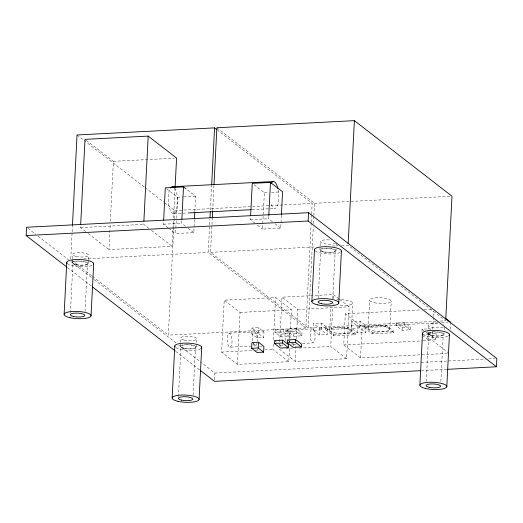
<?xml version="1.0" encoding="UTF-8"?>
<svg xmlns="http://www.w3.org/2000/svg" width="523" height="523" viewBox="0 0 523 523"><rect width="100%" height="100%" fill="white"/><g stroke="black" fill="none" stroke-linecap="round" stroke-linejoin="round"><path stroke-width="0.39" stroke-dasharray="2.62 1.96" d="M70.768 258.761L72.089 232.702M72.128 231.885L72.422 226.184M72.154 262.605L72.305 259.585M72.344 258.833L72.573 254.302M70.396 313.127L72.939 262.834M85.687 231.611L80.529 227.616L80.653 225.191M85.053 311.433L87.478 263.572M88.295 263.494L88.446 260.467M88.485 259.715L88.714 255.185M173.381 221.229L172.113 246.326L108.915 249.589L110.183 224.491M110.346 221.255L113.386 161.339L85.001 139.36M148.885 228.348L143.727 224.354L143.845 221.922M167.929 227.649L163.47 224.197L163.634 220.961M173.544 217.986L175.061 188.032M311.165 222.975L305.844 328.026L168.328 335.132L174.185 219.49M174.231 218.679L174.643 210.534L164.366 202.578M194.432 219.706L193.778 232.624L175.578 233.565L176.31 219.032M176.356 218.222L177.415 197.223L165.307 187.855M185.495 226.211L181.671 223.256L181.834 220.026M180.18 346.239L180.337 343.219M180.376 342.46L180.605 337.93M178.421 396.761L180.971 346.468M194.837 211.632L195.615 196.288L186.698 189.378M193.085 395.068L195.51 347.207A7.283 1.948 2.9 0 0 185.09 344.866A7.283 1.948 2.9 0 0 184.142 348.187A7.283 1.948 2.9 0 0 195.497 347.259M196.328 347.122L196.746 338.812M305.844 328.026L208.246 252.472L209.605 225.596M209.651 224.779L209.939 219.078M210.39 210.122L211.625 185.691M435.914 321.312L308.165 327.908L210.56 252.354L211.926 225.478M211.965 224.661L212.253 218.96M212.665 210.821L213.946 185.573M214.535 379.835L214.881 373.043L201.983 363.054M289.448 348.717L288.788 361.7L237.422 364.354L221.589 352.097L224.217 300.182L275.588 297.528L291.416 309.786L289.775 342.232M237.422 364.354L240.05 312.434L224.217 300.182M254.891 223.158L250.425 219.699L250.589 216.47M251.707 333.726L252.001 328.013L258.571 327.673L263.971 331.857L263.684 337.564L257.113 337.904L251.707 333.726L258.284 333.386L263.684 337.564M257.113 337.904L257.401 332.197L252.001 328.013M281.387 215.215L280.733 228.133L262.533 229.074L264.377 192.732L252.269 183.364M257.12 350.848L257.198 349.214M258.284 333.386L258.571 327.673M272.45 221.719L268.626 218.764L268.75 216.339M288.788 361.7L272.954 349.442L273.287 342.951M273.451 339.708L275.588 297.528M275.013 332.282L275.157 329.425L283.244 329.013L289.206 333.622L289.062 336.479L280.969 336.897L275.013 332.282L283.1 331.863L289.062 336.479M279.537 345.866L279.7 342.624M279.74 341.813L282.002 297.195L333.367 294.541L339.067 298.953M280.426 346.618L280.498 345.193L279.302 344.265M280.969 336.897L281.119 334.04L275.157 329.425M283.1 331.863L283.244 329.013M287.8 331.608L287.944 328.751L296.031 328.333L301.993 332.948L301.849 335.805L293.756 336.224L287.8 331.608L295.887 331.19L301.849 335.805M293.318 345.965L293.39 344.539L292.2 343.618M293.756 336.224L293.906 333.367L287.944 328.751M295.887 331.19L296.031 328.333M339.702 299.444L349.201 306.798L346.572 358.713L295.207 361.367L296.11 343.519M296.358 338.656L297.835 309.453L282.002 297.195M311.211 222.157L311.577 214.829M311.623 214.018L312.159 203.427L217.771 130.358M308.165 327.908L313.277 226.93M313.44 223.667L313.813 216.339M313.859 215.528L314.473 203.31L216.875 127.756M313.146 330.294L313.493 323.547L321.58 323.129L327.542 327.744L327.195 334.491L319.108 334.91L313.146 330.294L321.24 329.882L327.195 334.491M319.886 249.811L320.037 246.791M320.076 246.032L320.305 241.502M318.246 297.894L320.671 250.04M319.108 334.91L319.448 328.163L313.493 323.547M321.24 329.882L321.58 323.129M325.548 329.673L325.626 328.117L347.364 326.993L355.372 333.197L355.294 334.753L333.556 335.877L325.548 329.673L347.285 328.549L355.294 334.753M329.725 330.176L330.909 306.805M332.785 298.64L335.21 250.779A7.283 1.948 2.9 0 0 324.796 248.438A7.283 1.948 2.9 0 0 323.842 251.759A7.283 1.948 2.9 0 0 335.197 250.831M346.572 358.713L330.739 346.455L332.752 306.707M333.164 298.6L333.367 294.541M336.028 250.694L336.106 249.183M336.256 246.163L336.407 243.143M333.556 335.877L333.635 334.315L325.626 328.117M447.368 353.43L360.517 357.915L343.755 344.938L345.33 313.787L420.819 309.891M347.285 328.549L347.364 326.993M351.266 331.275L352.692 303.098M351.672 328.307L352.018 321.56L360.105 321.142L366.067 325.757L365.721 332.504L357.634 332.922L351.672 328.307L359.765 327.888L365.721 332.504M357.634 332.922L357.974 326.175L352.018 321.56M359.765 327.888L360.105 321.142M360.517 357.915L362.093 326.764L345.33 313.787M364.073 327.686L364.152 326.123L385.889 325.005L393.897 331.203L393.819 332.759L372.082 333.883L364.073 327.686L385.811 326.561L393.819 332.759M368.251 328.183L369.676 300.012M372.082 333.883L372.16 332.327L364.152 326.123M385.811 326.561L385.889 325.005M389.792 329.287L391.217 301.111M396.094 325.626L396.238 322.776L404.331 322.358L410.287 326.973L410.143 329.823L402.056 330.242L396.094 325.626L404.181 325.214L410.143 329.823M402.056 330.242L402.2 327.391L396.238 322.776M404.181 325.214L404.331 322.358M421.969 331.667L422.094 329.222L430.187 328.804L429.893 334.511L435.855 339.126L436.143 333.413L433.763 331.569M427.919 333.439L428.337 325.136M435.855 339.126L427.768 339.545L428.056 333.831L424.48 331.066M426.278 381.529L428.703 333.667M448.989 353.345L432.227 340.368L432.756 329.987M432.796 329.183L433.404 317.206M433.443 316.408L433.724 310.812M440.856 381.457L443.243 334.406M444.06 334.328L444.132 332.818M444.289 329.797L444.439 326.77M450.205 329.385L450.532 322.992M113.386 161.339L174.152 158.194M177.415 197.223L182.958 196.942M183.75 196.896L195.615 196.288M264.377 192.732L268.332 192.529M271.496 192.366L280.204 191.915M174.643 210.534L312.159 203.427M314.473 203.31L450.362 196.288M173.714 213.691L187.574 212.972M251.994 209.645L274.83 208.468M80.529 227.616L143.727 224.354M163.47 224.197L181.671 223.256M250.425 219.699L268.626 218.764M83.745 258.898L208.246 252.472M210.56 252.354L315.532 246.928M332.621 246.045L338.316 245.751M341.571 245.581L348.083 245.248L445.681 320.802L439.987 321.096M240.05 312.434L291.416 309.786M297.835 309.453L349.201 306.798M424.068 309.721L432.992 309.263M319.448 328.163L327.542 327.744M357.974 326.175L366.067 325.757M229.231 333.158L254.511 331.85M287.016 330.17L312.296 328.862M257.401 332.197L263.971 331.857M362.093 326.764L438.392 322.822M441.641 322.658L448.133 322.318M402.2 327.391L410.287 326.973M281.119 334.04L289.206 333.622M293.906 333.367L301.993 332.948M333.635 334.315L355.372 333.197M372.16 332.327L393.897 331.203M428.056 333.831L436.143 333.413M421.806 334.929L429.893 334.511M229.963 347.161A7.015 2.419 87 0 0 231.526 336.564A7.015 2.419 87 0 0 227.335 336.747A7.015 2.419 87 0 0 229.963 347.161L255.263 345.853M291.03 344.003L295.109 343.794M302.451 343.415L313.048 342.866A7.015 2.419 87 0 0 314.591 332.275A7.015 2.419 87 0 0 310.401 332.451A7.015 2.419 87 0 0 313.029 342.872M280.498 345.193L282.923 345.062M293.39 344.539L295.822 344.415M259.513 346.651L262.435 346.501M343.755 344.938L422.486 340.872M423.297 340.826L432.227 340.368M221.589 352.097L253.387 350.456M254.204 350.41L259.094 350.155M264.801 349.861L272.954 349.442M285.898 348.776L292.416 348.436M298.94 348.102L330.739 346.455M214.881 373.043L420.244 362.432M421.061 362.393L485.442 359.066M488.698 358.896L495.222 358.562M421.453 370.657L446.72 369.349M422.094 329.222L423.885 330.601M422.401 335.393L427.768 339.545M275 223.694L280.733 228.133M257.434 225.125L262.533 229.074M77.038 134.98L83.464 139.948M84.105 140.445L144.459 187.169M145.106 187.665L163.725 202.081M188.038 228.185L193.778 232.624M168.563 228.139L175.578 233.565M151.467 230.342L172.113 246.326M287.434 339.924L289.814 341.774M274.536 340.578L276.922 342.421M279.374 349.109L295.207 361.367M253.125 343.513L256.721 346.304M88.269 233.611L108.915 249.589M71.37 260.068L91.917 275.974M92.558 276.471L168.328 335.132M27.863 228.263L35.597 234.252M38.179 236.252L68.487 259.715M71.069 261.709L93.643 279.184M94.284 279.681L176.186 343.088M178.768 345.082L201.335 362.557M67.421 267.521L91.283 285.996M175.767 351.391L199.629 369.866M200.845 348.638A13.487 3.602 2.9 0 1 188.672 350.397A13.487 3.602 2.9 0 1 175.97 347.677M92.009 265.436A13.487 3.602 2.9 0 1 79.679 266.717A13.487 3.602 2.9 0 1 67.938 264.05M447.773 336.269A13.487 3.602 2.9 0 1 435.443 337.551A13.487 3.602 2.9 0 1 423.702 334.883M340.179 252.432A13.487 3.602 2.9 0 1 327.411 253.923A13.487 3.602 2.9 0 1 315.304 250.994M335.446 243.417A8.093 2.164 2.9 0 1 324.809 243.81A8.093 2.164 2.9 0 1 320.952 240.828A8.093 2.164 2.9 0 1 331.222 240.142M443.177 327.163A8.093 2.164 2.9 0 1 432.495 327.378A8.093 2.164 2.9 0 1 429.063 324.417A8.093 2.164 2.9 0 1 439.255 323.776M443.216 324.822A8.093 2.164 2.9 0 1 443.504 324.973M174.623 188.306A13.487 4.655 87 0 1 177.068 208.389A13.487 4.655 87 0 1 170.008 209.429A13.487 4.655 87 0 1 169.903 188.999M278.229 190.104A13.487 4.655 87 0 1 276.798 206.951A13.487 4.655 87 0 1 270.561 202.447M256.943 343.363A7.015 2.419 87 0 1 252.864 342.003A7.015 2.419 87 0 1 254.413 331.863A7.015 2.419 87 0 1 257.277 341.205M285.44 340.617A7.015 2.419 87 0 1 285.748 331.432A7.015 2.419 87 0 1 289.036 332.635A7.015 2.419 87 0 1 289.356 342.055M336.792 299.842A10.787 2.883 2.9 0 1 352.594 302.725A10.787 2.883 2.9 0 1 339.584 305.327M334.269 304.294A10.787 2.883 2.9 0 1 333.269 303.935M76.11 264.553A7.283 1.948 2.9 0 0 87.465 263.625A7.283 1.948 2.9 0 0 77.064 261.239A7.283 1.948 2.9 0 0 76.11 264.553M431.874 335.387A7.283 1.948 2.9 0 0 443.229 334.459A7.283 1.948 2.9 0 0 432.822 332.072A7.283 1.948 2.9 0 0 431.874 335.387M323.391 251.916A8.093 2.164 2.9 0 0 336.008 250.883A8.093 2.164 2.9 0 0 324.443 248.229A8.093 2.164 2.9 0 0 323.391 251.916M431.423 335.55A8.093 2.164 2.9 0 0 444.034 334.517A8.093 2.164 2.9 0 0 432.475 331.857A8.093 2.164 2.9 0 0 431.423 335.55M75.658 264.716A8.093 2.164 2.9 0 0 88.269 263.684A8.093 2.164 2.9 0 0 76.711 261.023A8.093 2.164 2.9 0 0 75.658 264.716M76.077 256.407A8.093 2.164 2.9 0 0 88.694 255.374A8.093 2.164 2.9 0 0 77.129 252.72A8.093 2.164 2.9 0 0 76.077 256.407M183.684 348.344A8.093 2.164 2.9 0 0 196.302 347.311A8.093 2.164 2.9 0 0 184.743 344.657A8.093 2.164 2.9 0 0 183.684 348.344M184.109 340.035A8.093 2.164 2.9 0 0 196.726 339.009A8.093 2.164 2.9 0 0 185.162 336.348A8.093 2.164 2.9 0 0 184.109 340.035M372.945 330.765A10.787 2.883 2.9 0 0 389.766 329.385A10.787 2.883 2.9 0 0 374.357 325.842A10.787 2.883 2.9 0 0 372.945 330.765M374.37 302.732A10.787 2.883 2.9 0 0 391.191 301.353A10.787 2.883 2.9 0 0 375.776 297.809A10.787 2.883 2.9 0 0 374.37 302.732M334.426 332.752A10.787 2.883 2.9 0 0 351.247 331.379A10.787 2.883 2.9 0 0 335.831 327.836A10.787 2.883 2.9 0 0 334.426 332.752"/><path stroke-width="0.78" d="M66.781 267.024L26.15 235.572L26.568 227.263L308.537 212.698L496.85 358.477L496.432 366.78L447.531 369.31M64.126 314.277L66.754 262.363M72.462 225.367L77.038 134.98L214.554 127.874L217.123 129.861M80.692 224.38L85.001 139.36L148.192 136.098L176.578 158.07L175.107 187.221M91.041 315.833L93.669 263.919M143.89 221.111L148.192 136.098M163.673 220.157L165.307 187.855L183.508 186.914L186.057 188.888M172.152 397.911L174.787 345.997M181.873 219.215L183.508 186.914M194.471 218.895L194.798 212.436M199.073 399.461L201.701 347.547M210.017 217.45L210.305 211.75M211.671 184.881L214.554 127.874M212.292 218.15L212.626 211.632M213.985 184.763L216.875 127.756L354.391 120.65L451.99 196.21L445.759 319.174M250.635 215.666L252.269 183.364L270.469 182.422L282.577 191.791L281.433 214.404M251.635 348.298L251.923 342.585L258.493 342.245L263.899 346.429L263.605 352.136L257.035 352.476L251.635 348.298L258.205 347.958L263.605 352.136M258.205 347.958L258.493 342.245M268.789 215.528L270.469 182.422M274.392 343.434L274.536 340.578L282.623 340.159L288.585 344.775L288.441 347.625L280.354 348.043L274.392 343.434L282.479 343.016L288.441 347.625M282.479 343.016L282.623 340.159M287.29 342.781L287.434 339.924L295.521 339.505L301.483 344.121L301.34 346.978L293.246 347.396L287.29 342.781L295.377 342.362L301.34 346.978M295.377 342.362L295.521 339.505M496.432 366.78L308.119 221.007L308.537 212.698M311.858 301.483L314.486 249.569M338.773 303.033L341.408 251.118M348.161 243.62L354.391 120.65M419.891 385.111L422.519 333.197M446.805 386.667L449.434 334.753M172.27 186.757L273.385 181.533M188.391 212.933L251.177 209.684M26.15 235.572L308.119 221.007M420.642 370.696L214.463 381.345L200.27 370.362M445.413 318.2L450.571 322.194M92.571 286.99L175.12 350.894M175.068 346.906A13.487 3.602 2.9 0 1 188.3 343.166A13.487 3.602 2.9 0 1 201.394 348.168M67.271 263.533A13.487 3.602 2.9 0 1 79.784 259.513A13.487 3.602 2.9 0 1 93.362 264.54M422.806 334.105A13.487 3.602 2.9 0 1 436.509 330.392A13.487 3.602 2.9 0 1 448.884 335.609M314.774 250.478A13.487 3.602 2.9 0 1 327.999 246.738A13.487 3.602 2.9 0 1 341.094 251.74M170.439 188.051A13.487 4.655 87 0 1 173.316 187.018M271.28 183.272A13.487 4.655 87 0 1 277.863 188.372M178.023 401.311A13.487 3.602 2.9 0 0 199.047 399.592A13.487 3.602 2.9 0 0 179.775 395.159A13.487 3.602 2.9 0 0 178.023 401.311M181.514 400.102A7.283 1.948 2.9 0 0 192.869 399.173A7.283 1.948 2.9 0 0 182.462 396.78A7.283 1.948 2.9 0 0 181.514 400.102M69.99 317.677A13.487 3.602 2.9 0 0 91.015 315.957A13.487 3.602 2.9 0 0 71.749 311.531A13.487 3.602 2.9 0 0 69.99 317.677M73.482 316.474A7.283 1.948 2.9 0 0 84.837 315.546A7.283 1.948 2.9 0 0 74.429 313.153A7.283 1.948 2.9 0 0 73.482 316.474M425.755 388.511A13.487 3.602 2.9 0 0 446.779 386.791A13.487 3.602 2.9 0 0 427.507 382.365A13.487 3.602 2.9 0 0 425.755 388.511M429.246 387.308A7.283 1.948 2.9 0 0 440.601 386.379A7.283 1.948 2.9 0 0 430.194 383.987A7.283 1.948 2.9 0 0 429.246 387.308M317.723 304.883A13.487 3.602 2.9 0 0 338.747 303.163A13.487 3.602 2.9 0 0 319.481 298.731A13.487 3.602 2.9 0 0 317.723 304.883M321.214 303.673A7.283 1.948 2.9 0 0 332.569 302.745A7.283 1.948 2.9 0 0 322.161 300.352A7.283 1.948 2.9 0 0 321.214 303.673"/></g></svg>
